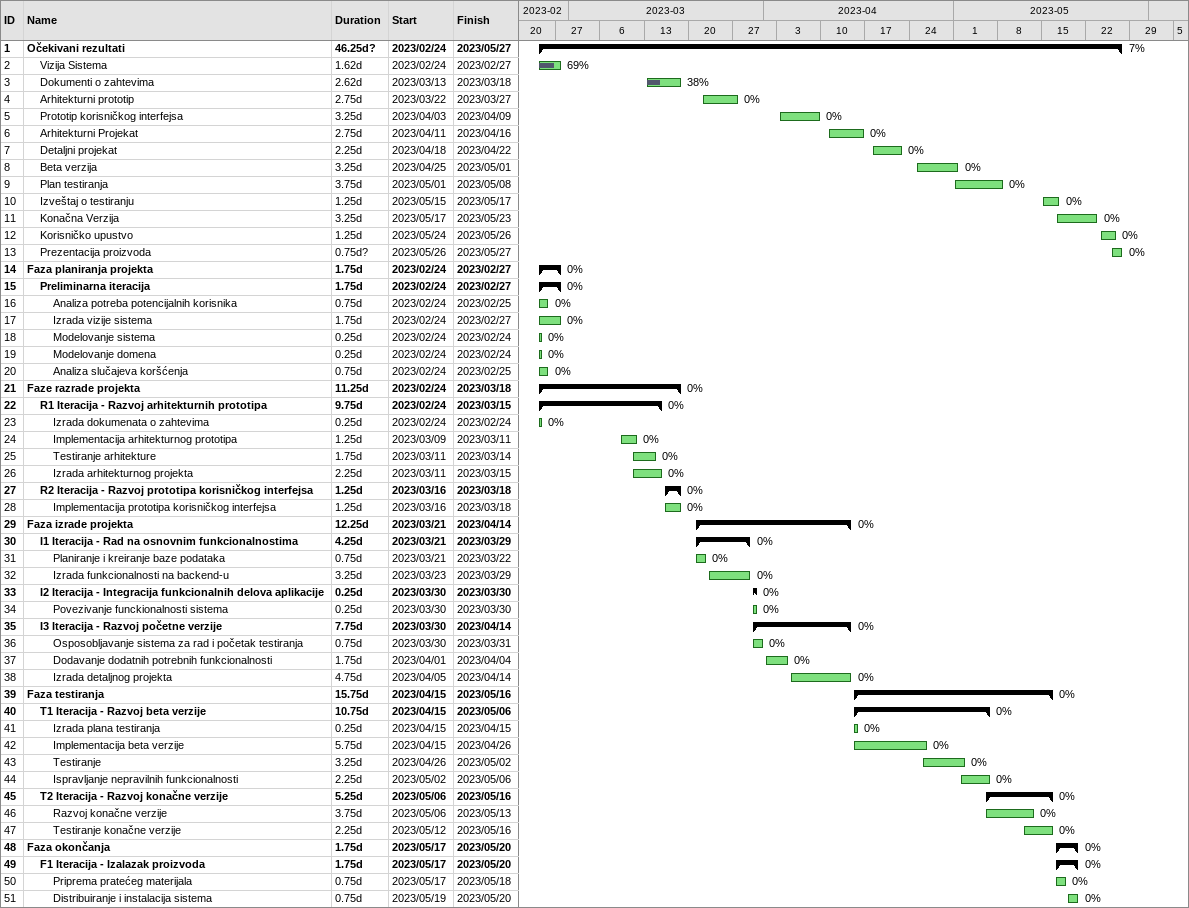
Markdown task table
| ID | Level | Task | Duration | Start | Finish | % complete |
|---|---|---|---|---|---|---|
| 1 | 1 | **Očekivani rezultati** | 46.25d? | 2023-02-24 | 2023-05-27 | 7 |
| 2 | 2 | Vizija Sistema | 1.62d | 2023-02-24 | 2023-02-27 | 69 |
| 3 | 2 | Dokumenti o zahtevima | 2.62d | 2023-03-13 | 2023-03-18 | 38 |
| 4 | 2 | Arhitekturni prototip | 2.75d | 2023-03-22 | 2023-03-27 | 0 |
| 5 | 2 | Prototip korisničkog interfejsa | 3.25d | 2023-04-03 | 2023-04-09 | 0 |
| 6 | 2 | Arhitekturni Projekat | 2.75d | 2023-04-11 | 2023-04-16 | 0 |
| 7 | 2 | Detaljni projekat | 2.25d | 2023-04-18 | 2023-04-22 | 0 |
| 8 | 2 | Beta verzija | 3.25d | 2023-04-25 | 2023-05-01 | 0 |
| 9 | 2 | Plan testiranja | 3.75d | 2023-05-01 | 2023-05-08 | 0 |
| 10 | 2 | Izveštaj o testiranju | 1.25d | 2023-05-15 | 2023-05-17 | 0 |
| 11 | 2 | Konačna Verzija | 3.25d | 2023-05-17 | 2023-05-23 | 0 |
| 12 | 2 | Korisničko upustvo | 1.25d | 2023-05-24 | 2023-05-26 | 0 |
| 13 | 2 | Prezentacija proizvoda | 0.75d? | 2023-05-26 | 2023-05-27 | 0 |
| 14 | 1 | **Faza planiranja projekta** | 1.75d | 2023-02-24 | 2023-02-27 | 0 |
| 15 | 2 | **Preliminarna iteracija** | 1.75d | 2023-02-24 | 2023-02-27 | 0 |
| 16 | 3 | Analiza potreba potencijalnih korisnika | 0.75d | 2023-02-24 | 2023-02-25 | 0 |
| 17 | 3 | Izrada vizije sistema | 1.75d | 2023-02-24 | 2023-02-27 | 0 |
| 18 | 3 | Modelovanje sistema | 0.25d | 2023-02-24 | 2023-02-24 | 0 |
| 19 | 3 | Modelovanje domena | 0.25d | 2023-02-24 | 2023-02-24 | 0 |
| 20 | 3 | Analiza slučajeva koršćenja | 0.75d | 2023-02-24 | 2023-02-25 | 0 |
| 21 | 1 | **Faze razrade projekta** | 11.25d | 2023-02-24 | 2023-03-18 | 0 |
| 22 | 2 | **R1 Iteracija - Razvoj arhitekturnih prototipa** | 9.75d | 2023-02-24 | 2023-03-15 | 0 |
| 23 | 3 | Izrada dokumenata o zahtevima | 0.25d | 2023-02-24 | 2023-02-24 | 0 |
| 24 | 3 | Implementacija arhitekturnog prototipa | 1.25d | 2023-03-09 | 2023-03-11 | 0 |
| 25 | 3 | Testiranje arhitekture | 1.75d | 2023-03-11 | 2023-03-14 | 0 |
| 26 | 3 | Izrada arhitekturnog projekta | 2.25d | 2023-03-11 | 2023-03-15 | 0 |
| 27 | 2 | **R2 Iteracija - Razvoj prototipa korisničkog interfejsa** | 1.25d | 2023-03-16 | 2023-03-18 | 0 |
| 28 | 3 | Implementacija prototipa korisničkog interfejsa | 1.25d | 2023-03-16 | 2023-03-18 | 0 |
| 29 | 1 | **Faza izrade projekta** | 12.25d | 2023-03-21 | 2023-04-14 | 0 |
| 30 | 2 | **I1 Iteracija - Rad na osnovnim funkcionalnostima** | 4.25d | 2023-03-21 | 2023-03-29 | 0 |
| 31 | 3 | Planiranje i kreiranje baze podataka | 0.75d | 2023-03-21 | 2023-03-22 | 0 |
| 32 | 3 | Izrada funkcionalnosti na backend-u | 3.25d | 2023-03-23 | 2023-03-29 | 0 |
| 33 | 2 | **I2 Iteracija - Integracija funkcionalnih delova aplikacije** | 0.25d | 2023-03-30 | 2023-03-30 | 0 |
| 34 | 3 | Povezivanje funckionalnosti sistema | 0.25d | 2023-03-30 | 2023-03-30 | 0 |
| 35 | 2 | **I3 Iteracija - Razvoj početne verzije** | 7.75d | 2023-03-30 | 2023-04-14 | 0 |
| 36 | 3 | Osposobljavanje sistema za rad i početak testiranja | 0.75d | 2023-03-30 | 2023-03-31 | 0 |
| 37 | 3 | Dodavanje dodatnih potrebnih funkcionalnosti | 1.75d | 2023-04-01 | 2023-04-04 | 0 |
| 38 | 3 | Izrada detaljnog projekta | 4.75d | 2023-04-05 | 2023-04-14 | 0 |
| 39 | 1 | **Faza testiranja** | 15.75d | 2023-04-15 | 2023-05-16 | 0 |
| 40 | 2 | **T1 Iteracija - Razvoj beta verzije** | 10.75d | 2023-04-15 | 2023-05-06 | 0 |
| 41 | 3 | Izrada plana testiranja | 0.25d | 2023-04-15 | 2023-04-15 | 0 |
| 42 | 3 | Implementacija beta verzije | 5.75d | 2023-04-15 | 2023-04-26 | 0 |
| 43 | 3 | Testiranje | 3.25d | 2023-04-26 | 2023-05-02 | 0 |
| 44 | 3 | Ispravljanje nepravilnih funkcionalnosti | 2.25d | 2023-05-02 | 2023-05-06 | 0 |
| 45 | 2 | **T2 Iteracija - Razvoj konačne verzije** | 5.25d | 2023-05-06 | 2023-05-16 | 0 |
| 46 | 3 | Razvoj konačne verzije | 3.75d | 2023-05-06 | 2023-05-13 | 0 |
| 47 | 3 | Testiranje konačne verzije | 2.25d | 2023-05-12 | 2023-05-16 | 0 |
| 48 | 1 | **Faza okončanja** | 1.75d | 2023-05-17 | 2023-05-20 | 0 |
| 49 | 2 | **F1 Iteracija - Izalazak proizvoda** | 1.75d | 2023-05-17 | 2023-05-20 | 0 |
| 50 | 3 | Priprema pratećeg materijala | 0.75d | 2023-05-17 | 2023-05-18 | 0 |
| 51 | 3 | Distribuiranje i instalacija sistema | 0.75d | 2023-05-19 | 2023-05-20 | 0 |
